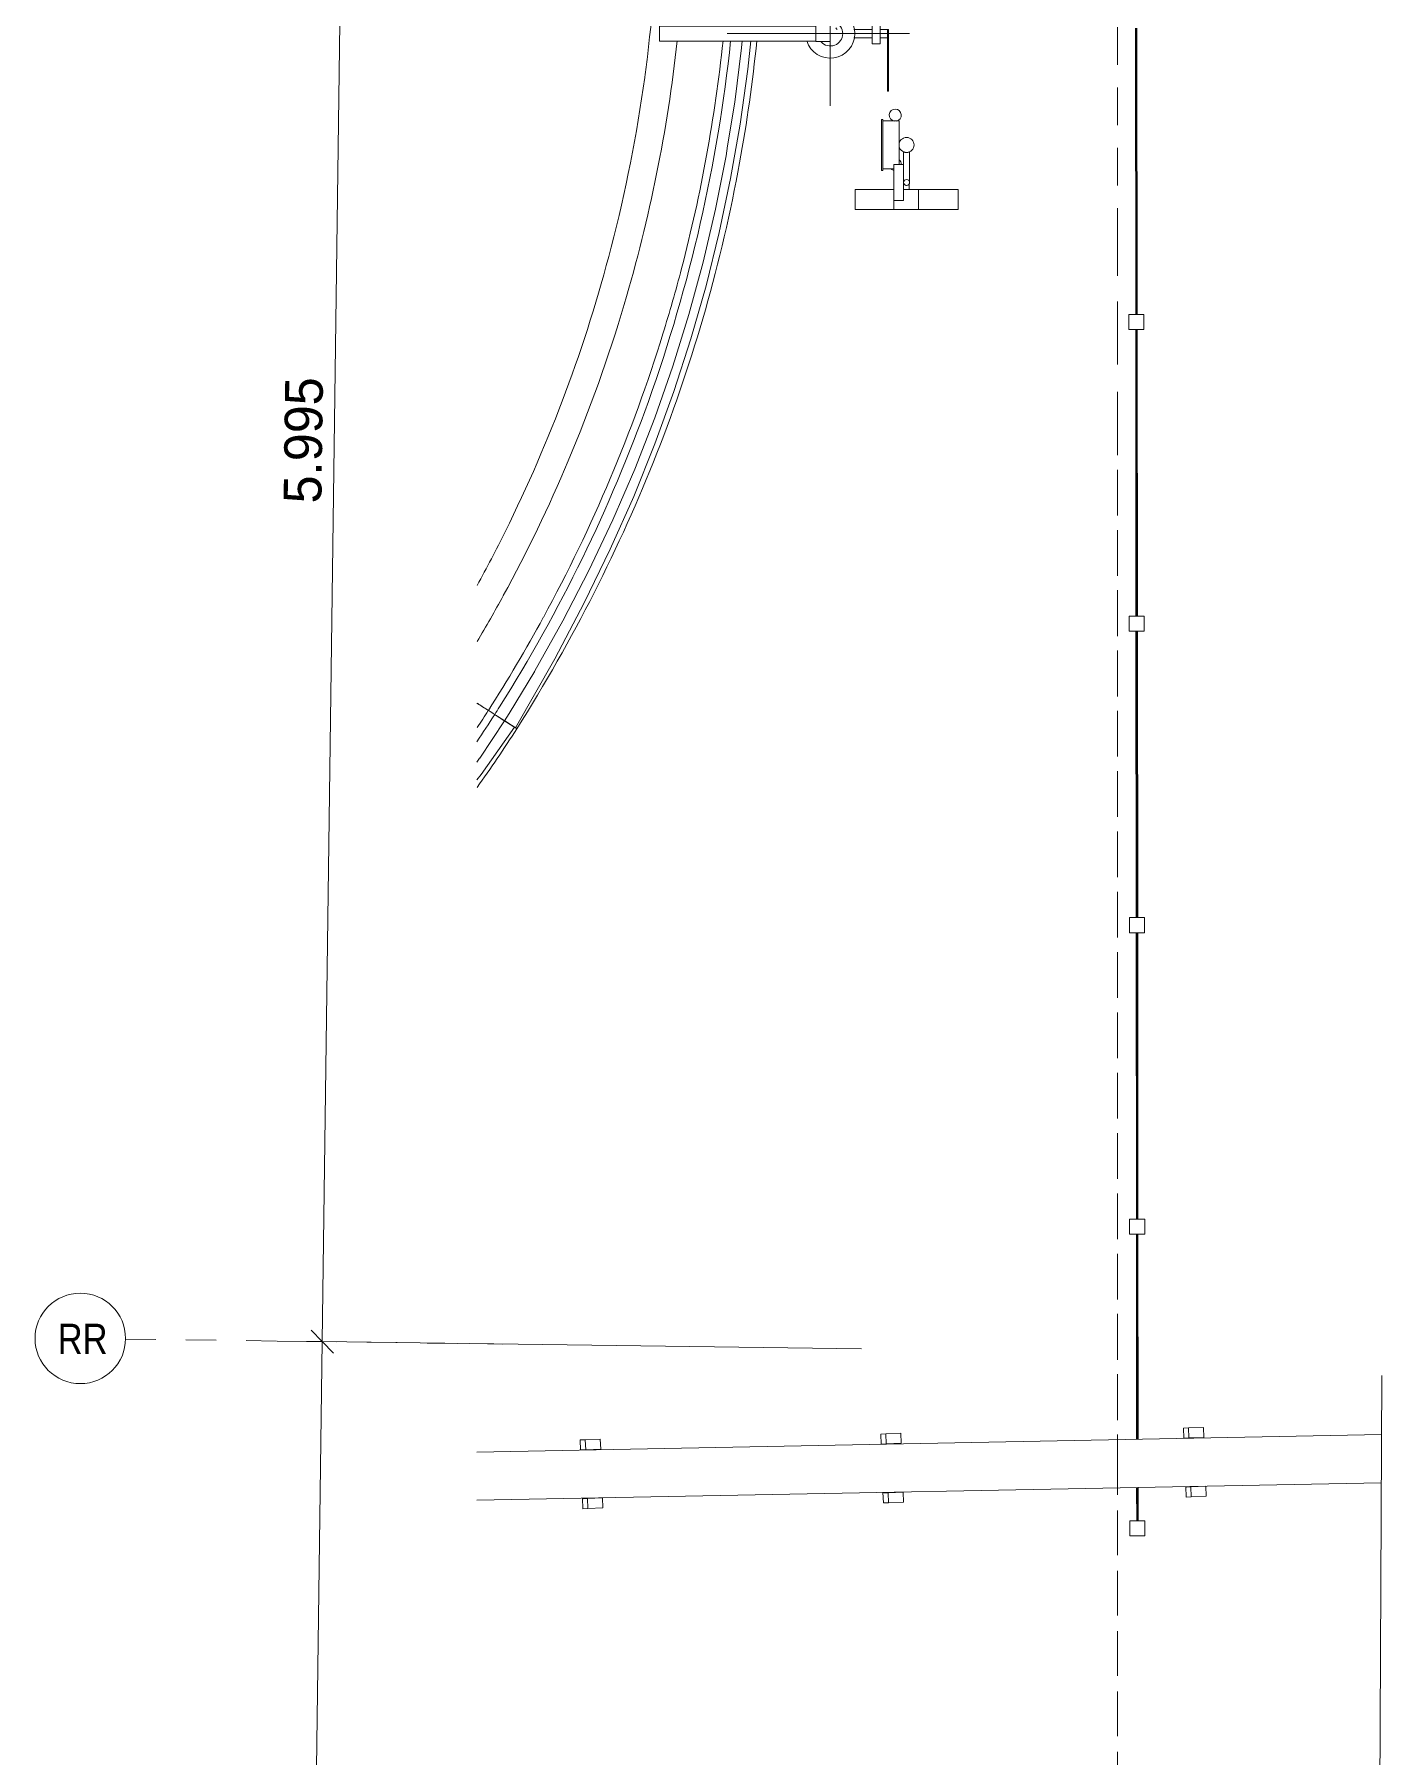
# Model space of a CAD drawing. Header units: metres. Extents: x 0.7 to 94.6, y -58.8 to 13.6.
# Drawn here: x 26.62 to 31.09, y -46.27 to -40.56 of the extents above; entities that cross this region are included whole.
import ezdxf

# ---------------------------------------------------------------- set-up
doc = ezdxf.new("R2010")
doc.units = ezdxf.units.M
doc.linetypes.add('Grid Line', pattern=[0.022225, 0.0127, -0.003175, 0.003175, -0.003175])
doc.linetypes.add('Hidden', pattern=[0.007144, 0.004763, -0.002381])
for name, color, linetype, lineweight in [('A-ANNO-DIMS', 7, 'Continuous', 9), ('A-ANNO-DIMS-50', 7, 'Continuous', 9), ('A-GENM', 7, 'Continuous', 18), ('A-GLAZ-CWMG', 7, 'Continuous', 18), ('A-MASS', 7, 'Continuous', 18), ('C-TOPO', 7, 'Continuous', 18), ('P-PIPE', 7, 'Continuous', 18), ('P-SANR-FIXT', 7, 'Continuous', 18), ('S-BEAM', 7, 'Continuous', 18), ('S-GRID', 7, 'Continuous', 9), ('S-GRID-IDEN', 7, 'Continuous', 9)]:
    doc.layers.add(name, color=color, linetype=linetype, lineweight=lineweight)
doc.styles.add('Century Gothic', font='GOTHIC.TTF', dxfattribs={"height": 0.125})
doc.styles.add('Saira Condensed', font='SairaCondensed-Regular.ttf', dxfattribs={"height": 0.1})
doc.dimstyles.new('C_G_2_5mm', dxfattribs={"dimscale": 0.3048, "dimtxt": 0.130521, "dimasz": 0.246063, "dimexe": 0.492126, "dimexo": 0.328084, "dimgap": 0.016404, "dimtad": 1, "dimdec": 3, "dimrnd": 0.001, "dimzin": 0, "dimdsep": 46, "dimtxsty": 'Century Gothic', "dimblk1": 'OBLIQUE', "dimblk2": 'OBLIQUE', "dimsah": 1, "dimcen": 0.09, "dimdle": 0.492126, "dimazin": 2, "dimtfac": 1, "dimtdec": 4, "dimtix": 1, "dimtmove": 0, "dimatfit": 3, "dimfxl": 1, "dimtvp": 1, "dimtolj": 1, "dimtzin": 0, "dimarcsym": 2})

# ---------------------------------------------------------------- blocks, each defined once
blk = doc.blocks.new('YADRAN_LASQUEMAS_ARQ_MO_000_SITIO_rvt-3-PLANTA TERRAZAS EXISTENTE -Actualización - Zona 02 - NAUX02')
at = {"layer": 'C-TOPO', "color": 254, "linetype": 'Hidden', "true_color": 0xcccccc}
for p, q in [((4.3967, -37.9378), (4.3968, -41.2625)), ((4.3968, -41.2625), (4.3967, -37.9378)), ((4.3968, -41.2625), (4.3968, -41.5476)), ((4.3968, -41.5476), (4.3968, -41.2625)), ((4.3968, -41.5476), (4.3968, -41.857)), ((4.3968, -41.857), (4.3968, -41.5476)), ((4.3968, -41.857), (4.3969, -45.3054)), ((4.3969, -45.3054), (4.3968, -41.857)), ((4.3969, -45.3054), (4.397, -47.357)), ((4.397, -47.357), (4.3969, -45.3054))]:
    blk.add_line(p, q, dxfattribs=at)
blk = doc.blocks.new('M_Estanque-Terraza - M_Estanque-Terraza-2090154-PLANTA TERRAZAS EXISTENTE -Actualización - Zona 02 - NAUX02')
at = {"layer": 'P-SANR-FIXT'}
for radius, start, end in [(5.1266, 29.0803, 33.2005), (5.1516, 26.5575, 33.0216), (4.9755, 16.6548, 30.6086), (5.1266, 22.2301, 29.0731), (4.8832, 26.8417, 28.714), (5.1516, 15.484, 26.5517), (4.8832, 17.4194, 26.8382), (5.1266, 19.4456, 22.2236), (5.1266, 17.318, 19.4428), (5.1266, 16.6677, 17.3123), (4.8832, 3.6003, 17.4194), (5.1266, 8.3338, 16.6677), (4.9755, 3.6002, 16.6548), (5.1516, 3.6002, 15.4833), (5.1266, 3.6002, 8.3278), (4.8832, 1.3018, 3.5997), (4.9755, 2.7758, 3.5997), (5.1266, 2.7779, 3.5968), (5.1516, 1.2339, 3.5997), (4.9755, 1.2776, 2.7758), (5.1266, 1.24, 2.7779), (4.8832, 353.0339, 359.221), (4.9755, 354.3263, 359.2355), (5.1266, 354.4937, 359.258), (5.1516, 354.5206, 359.2617), (4.9755, 343.4895, 353.7745), (5.1516, 340.3125, 353.9884), (5.1266, 345.3739, 353.959), (4.8832, 352.2301, 353.027), (4.8832, 345.4839, 352.2241), (4.8832, 333.6496, 345.4839), (5.1266, 342.8571, 345.3697), (4.9755, 337.1492, 343.4882), (5.1266, 331.4286, 342.8571), (5.1516, 327.7561, 340.3125), (4.9755, 331.4286, 337.1429), (4.8832, 331.286, 333.6472), (4.9755, 329.4135, 331.4272), (5.1266, 327.4227, 331.4265), (5.1516, 326.2254, 327.4223), (5.1266, 326.6687, 327.4169), (5.1516, 327.4228, 327.7537)]:
    blk.add_arc((0, 0), radius, start, end, dxfattribs=at)
blk = doc.blocks.new('Circular Mullion - 5mm-V23-PLANTA TERRAZAS EXISTENTE -Actualización - Zona 02 - NAUX02')
at = {"layer": 'A-GLAZ-CWMG'}
for p, q in [((4.4682, -55.3058), (4.469, -56.2558)), ((4.4707, -55.3058), (4.4715, -56.2558)), ((4.474, -56.2558), (4.4732, -55.3058))]:
    blk.add_line(p, q, dxfattribs=at)
blk = doc.blocks.new('Rectangular Mullion - 50 x 50 mm-2128569-PLANTA TERRAZAS EXISTENTE -Actualización - Zona 02 - NAUX02')
at = {"layer": 'A-GLAZ-CWMG'}
for p, q in [((-0.025, -0.025), (-0.025, 0.025)), ((-0.025, 0.025), (0.025, 0.025)), ((0.025, 0.025), (0.025, -0.025)), ((0.025, -0.025), (-0.025, -0.025))]:
    blk.add_line(p, q, dxfattribs=at)
blk = doc.blocks.new('Circular Mullion - 5mm-V25-PLANTA TERRAZAS EXISTENTE -Actualización - Zona 02 - NAUX02')
at = {"layer": 'A-GLAZ-CWMG'}
for p, q in [((4.4593, -44.5409), (4.4599, -45.2207)), ((4.4618, -44.5409), (4.4624, -45.2207)), ((4.4649, -45.2206), (4.4643, -44.5409)), ((4.46, -45.3807), (4.4601, -45.4909)), ((4.4625, -45.3807), (4.4626, -45.4909)), ((4.4651, -45.4909), (4.465, -45.3806))]:
    blk.add_line(p, q, dxfattribs=at)
blk = doc.blocks.new('Quad Corner Mullion - 50x50 mm-2128574-PLANTA TERRAZAS EXISTENTE -Actualización - Zona 02 - NAUX02')
at = {"layer": 'A-GLAZ-CWMG'}
for p, q in [((0.025, 0.025), (-0.025, 0.025)), ((-0.025, 0.025), (-0.025, -0.025)), ((0.025, -0.025), (0.025, 0.025)), ((-0.025, -0.025), (0.025, -0.025))]:
    blk.add_line(p, q, dxfattribs=at)
blk = doc.blocks.new('M_Tuberia Alimentación-02 - M_Tuberia Alimentación-02-2155587-PLANTA TERRAZAS EXISTENTE -Actualización - Zona 02 - NAUX02')
at = {"layer": 'P-SANR-FIXT'}
for p, q in [((0, 0), (0, 0.239)), ((-0.1897, 0.1905), (-0.1934, 0.1905)), ((-0.1934, 0.1905), (-0.1934, 0.186)), ((-0.1934, 0.1905), (-0.1934, 0.1903)), ((-0.1934, 0), (-0.1934, 0.186)), ((-0.1897, 0.1903), (-0.1897, 0.1905)), ((-0.1897, 0.186), (-0.1897, 0.1905)), ((-0.1897, 0.186), (-0.1897, 0)), ((-0.2622, 0), (0.294, 0)), ((-0.1934, 0), (-0.1934, -0.0139)), ((-0.1934, 0), (-0.1897, 0)), ((-0.165, 0.0139), (-0.1897, 0.0139)), ((-0.1897, -0.0092), (-0.1897, 0)), ((-0.1384, 0.0338), (-0.165, 0.0338)), ((-0.165, 0), (-0.165, 0.0338)), ((-0.1384, 0), (-0.1384, 0.0338)), ((-0.0786, 0.0139), (-0.1384, 0.0139)), ((0.0474, 0.0264), (0.0421, 0.0264)), ((0.0474, 0), (0.0474, 0.0264)), ((0.2883, 0.025), (0.0474, 0.025)), ((0.5661, 0.025), (0.2883, 0.025)), ((0.5661, 0), (0.5661, 0.025)), ((-0.1934, -0.0139), (-0.1897, -0.0139)), ((-0.1897, -0.0093), (-0.1897, -0.0098)), ((-0.1897, -0.0139), (-0.1897, -0.0099)), ((-0.1897, -0.0139), (-0.165, -0.0139)), ((-0.165, -0.0338), (-0.165, 0)), ((-0.165, -0.0338), (-0.1384, -0.0338)), ((-0.1384, -0.0338), (-0.1384, 0)), ((-0.1384, -0.0139), (-0.0786, -0.0139)), ((0, 0), (0, -0.239)), ((0.0421, -0.0264), (0.0474, -0.0264)), ((0.0474, -0.0264), (0.0474, 0)), ((0.0474, -0.025), (0.282, -0.025)), ((0.282, -0.025), (0.5661, -0.025)), ((0.294, 0), (0.3415, 0)), ((0.5661, -0.025), (0.5661, 0))]:
    blk.add_line(p, q, dxfattribs=at)
at = {"layer": 'P-SANR-FIXT', "flags": 128}
for points in [[(0.0421, 0.0264), (0.0241, 0.0264), (0.0095, 0.0264), (0.0012, 0.0264), (0, 0.0264)], [(0, -0.0264), (0.0041, -0.0264), (0.0155, -0.0264), (0.032, -0.0264), (0.0421, -0.0264)]]:
    blk.add_lwpolyline(points, dxfattribs=at)
at = {"layer": 'P-SANR-FIXT'}
for radius, start, end in [(0.0814, 17.1838, 180), (0.0814, 180, 342.8162), (0.0411, 41.6762, 180), (0.0411, 180, 318.3296), (0.0264, 210, 225)]:
    blk.add_arc((0, 0), radius, start, end, dxfattribs=at)
blk = doc.blocks.new('M_Tuberia Control-01 - M_Tuberia Control-01-2159111-PLANTA TERRAZAS EXISTENTE -Actualización - Zona 02 - NAUX02')
at = {"layer": 'P-SANR-FIXT'}
for p, q in [((0.1475, 0.1709), (0.2138, 0.1709)), ((0.1475, 0.1709), (0.1475, 0.0401)), ((0.2138, 0.0401), (0.2138, 0.1709)), ((0.1244, 0.01), (0.0229, 0.01)), ((0.1475, 0.0089), (0.129, 0.0089)), ((0.1475, 0.0401), (0.2138, 0.0401)), ((0.1475, 0.0401), (0.1475, -0.0103)), ((0.2138, 0.0401), (0.2138, -0.0423)), ((-0.0795, -0.025), (0.0646, -0.025)), ((-0.0795, -0.0784), (-0.0795, -0.025)), ((0.0229, -0.01), (0.1244, -0.01)), ((0.0646, -0.0103), (0.1841, -0.0103)), ((0.0646, -0.0103), (0.0646, -0.0423)), ((0.1841, -0.0423), (0.0646, -0.0423)), ((0.0795, -0.0423), (0.0795, -0.0784)), ((0.1475, -0.0423), (0.1475, -0.1709)), ((0.1841, -0.0423), (0.1841, -0.0103)), ((0.2138, -0.0423), (0.1841, -0.0423)), ((0.2138, -0.1709), (0.2138, -0.0423)), ((-0.0845, -0.0784), (0.0845, -0.0784)), ((-0.0845, -0.0784), (-0.0845, -0.0836)), ((0.0845, -0.0836), (-0.0845, -0.0836)), ((0.0845, -0.0836), (0.0845, -0.0784)), ((0.2138, -0.1709), (0.1475, -0.1709))]:
    blk.add_line(p, q, dxfattribs=at)
for centre, radius, start, end in [((0, 0), 0.025, 360, 180), ((0, 0), 0.025, 180, 360), ((0.1244, 0), 0.01, 360, 180), ((0.1244, 0), 0.01, 180, 360), ((-0.099, -0.0375), 0.02, 10.9326, 180), ((-0.099, -0.0375), 0.02, 180, 349.0674), ((0.0646, -0.0375), 0.02, 90, 140.9467), ((0.0646, -0.0375), 0.02, 318.246, 345)]:
    blk.add_arc(centre, radius, start, end, dxfattribs=at)
for points, knots in [([(0.025, 0), (0.025, 0.0008), (0.0249, 0.0023), (0.0245, 0.0051), (0.0239, 0.0073), (0.0234, 0.0088), (0.0232, 0.0094), (0.023, 0.0097), (0.0229, 0.0099), (0.0229, 0.01), (0.0229, 0.01)], [0, 0, 0, 0, 0.142857, 0.285714, 0.571429, 0.678571, 0.785714, 0.839286, 0.892857, 1, 1, 1, 1]), ([(0.1171, 0.0069), (0.1172, 0.007), (0.1175, 0.0073), (0.118, 0.0078), (0.1186, 0.0082), (0.1192, 0.0086), (0.1198, 0.0089), (0.1209, 0.0094), (0.1224, 0.0099), (0.1237, 0.01), (0.1244, 0.01)], [0.4285714, 0.4285714, 0.4285714, 0.4285714, 0.4642857, 0.5, 0.5714286, 0.6071429, 0.6428571, 0.7142857, 0.8571429, 1, 1, 1, 1]), ([(0.1307, 0.0077), (0.1306, 0.0078), (0.1305, 0.0079), (0.1302, 0.0081), (0.1299, 0.0084), (0.1295, 0.0086), (0.1293, 0.0087), (0.1293, 0.0087), (0.1292, 0.0087)], [0.3333333, 0.3333333, 0.3333333, 0.3333333, 0.3472222, 0.3611111, 0.3888889, 0.4166667, 0.4305556, 0.4444444, 0.4444444, 0.4444444, 0.4444444]), ([(0.0229, -0.01), (0.0229, -0.01), (0.023, -0.0098), (0.0234, -0.0088), (0.0242, -0.0067), (0.0248, -0.0034), (0.025, -0.0012), (0.025, 0)], [0, 0, 0, 0, 0.142857, 0.285714, 0.571429, 0.785714, 1, 1, 1, 1]), ([(0.1244, -0.01), (0.1237, -0.01), (0.1224, -0.0099), (0.1209, -0.0094), (0.1198, -0.0089), (0.1192, -0.0086), (0.1188, -0.0083), (0.1183, -0.008), (0.1179, -0.0076), (0.1175, -0.0073), (0.1172, -0.007), (0.1171, -0.0069)], [0, 0, 0, 0, 0.1428571, 0.2857143, 0.3571429, 0.3928571, 0.4285714, 0.4642857, 0.5, 0.5357143, 0.5714286, 0.5714286, 0.5714286, 0.5714286]), ([(0.1291, -0.0088), (0.1291, -0.0088), (0.1292, -0.0088), (0.1293, -0.0087), (0.1296, -0.0085), (0.13, -0.0082), (0.1304, -0.008), (0.1307, -0.0077), (0.1309, -0.0076), (0.1309, -0.0075)], [0.3333333, 0.3333333, 0.3333333, 0.3333333, 0.34375, 0.3541667, 0.375, 0.4166667, 0.4583333, 0.4791667, 0.5, 0.5, 0.5, 0.5]), ([(0.1319, -0.0066), (0.132, -0.0065), (0.1321, -0.0063), (0.1323, -0.0061), (0.1324, -0.0059), (0.1325, -0.0058)], [0.59809348, 0.59809348, 0.59809348, 0.59809348, 0.625, 0.64583333, 0.66666667, 0.66666667, 0.66666667, 0.66666667]), ([(0.1333, -0.0044), (0.1334, -0.0043), (0.1335, -0.0041), (0.1336, -0.0038), (0.1337, -0.0036)], [0.77873634, 0.77873634, 0.77873634, 0.77873634, 0.79166667, 0.83333333, 0.83333333, 0.83333333, 0.83333333])]:
    blk.add_open_spline(points, degree=3, knots=knots, dxfattribs=at)
for points in [[(0.1324, 0.0059), (0.1323, 0.0061), (0.1321, 0.0064), (0.1319, 0.0066)], [(0.1338, 0.0033), (0.1337, 0.0035), (0.1336, 0.0038), (0.1335, 0.004)], [(0.1342, -0.0019), (0.1342, -0.0016), (0.1343, -0.0014), (0.1343, -0.0011)]]:
    blk.add_open_spline(points, degree=3, dxfattribs=at)
blk = doc.blocks.new('M_Soporte Tuberia - M_Soporte Tuberia-2240808-PLANTA TERRAZAS EXISTENTE -Actualización - Zona 02 - NAUX02')
at = {"layer": 'A-GENM'}
for p, q in [((-0.1131, 0.0335), (-0.1131, 0.0163)), ((-0.0783, 0.0335), (-0.1131, 0.0335)), ((-0.1131, 0.0163), (-0.08, 0.0163)), ((-0.1131, 0.0163), (-0.1131, -0.0335)), ((-0.08, 0.0163), (-0.08, 0.0312)), ((-0.08, 0.0312), (-0.0784, 0.0312)), ((-0.08, 0.0163), (-0.08, -0.0335)), ((0.1153, 0.0335), (0.0817, 0.0335)), ((0.0821, 0.0312), (0.0821, 0.0163)), ((0.0821, 0.0163), (0.1153, 0.0163)), ((0.0821, 0.0163), (0.0821, -0.0335)), ((0.1153, 0.0163), (0.1153, 0.0335)), ((0.1153, 0.0163), (0.1153, -0.0335)), ((-0.08, -0.0335), (-0.1131, -0.0335)), ((-0.0793, -0.0187), (-0.08, -0.0187)), ((0.0821, -0.0187), (0.0807, -0.0187)), ((0.1153, -0.0335), (0.0821, -0.0335))]:
    blk.add_line(p, q, dxfattribs=at)
blk = doc.blocks.new('M_S Shapes - 200x100 mm-V33-PLANTA TERRAZAS EXISTENTE -Actualización - Zona 02 - NAUX02')
at = {"layer": 'S-BEAM'}
blk.add_line((-2.9426, 0.05), (2.9426, 0.05), dxfattribs=at)
blk = doc.blocks.new('Grid - 3mm-1144979-PLANTA TERRAZAS EXISTENTE -Actualización - Zona 02 - NAUX02')
at = {"layer": 'S-GRID-IDEN'}
blk.add_circle((0, 0), 0.003, dxfattribs=at)
blk = doc.blocks.new('DIMBLOCK9-PLANTA TERRAZAS EXISTENTE -Actualización - Zona 02 - NAUX02')
at = {"layer": 'A-ANNO-DIMS-50'}
for p, q in [((27.6576, -38.7524), (27.5759, -44.8971)), ((27.6556, -38.9024), (27.5057, -38.9004)), ((27.6556, -38.9024), (29.3636, -38.9251)), ((27.5759, -44.8971), (27.426, -44.8951)), ((27.5759, -44.8971), (29.3636, -44.9209))]:
    blk.add_line(p, q, dxfattribs=at)
at = {"layer": 'A-ANNO-DIMS-50', "lineweight": 35}
for p, q in [((27.6556, -38.9024), (27.6186, -38.8644)), ((27.6556, -38.9024), (27.6926, -38.9404)), ((27.5759, -44.8971), (27.5389, -44.8591)), ((27.5759, -44.8971), (27.6129, -44.9351))]:
    blk.add_line(p, q, dxfattribs=at)
at = {"layer": 'A-ANNO-DIMS-50', "color": 0, "insert": (27.4477, -42.1161), "char_height": 0.125, "width": 0.52457, "attachment_point": 1, "rotation": 89.2383, "line_spacing_factor": 0.984502, "style": 'Century Gothic'}
blk.add_mtext('5.995', dxfattribs=at)
blk = doc.blocks.new('_Oblique')
at = {"color": 0, "linetype": 'ByBlock', "lineweight": -2}
blk.add_line((-0.5, -0.5), (0.5, 0.5), dxfattribs=at)
blk = doc.blocks.new('DIMBLOCK10-PLANTA TERRAZAS EXISTENTE -Actualización - Zona 02 - NAUX02')
at = {"layer": 'A-ANNO-DIMS-50', "lineweight": 35}
for p, q in [((27.5759, -44.8971), (27.5389, -44.8591)), ((27.5759, -44.8971), (27.6129, -44.9351)), ((27.4961, -50.9059), (27.4591, -50.8679)), ((27.4961, -50.9059), (27.5331, -50.9439))]:
    blk.add_line(p, q, dxfattribs=at)
at = {"layer": 'A-ANNO-DIMS-50'}
for p, q in [((27.5759, -44.8971), (27.426, -44.8951)), ((27.5759, -44.8971), (27.4961, -50.9059)), ((27.5759, -44.8971), (29.3636, -44.9209)), ((27.4961, -50.9059), (27.3461, -50.9039)), ((27.4961, -50.9059), (29.3636, -50.9308))]:
    blk.add_line(p, q, dxfattribs=at)
at = {"layer": 'A-ANNO-DIMS-50', "color": 0, "insert": (27.3679, -48.1179), "char_height": 0.125, "width": 0.52457, "attachment_point": 1, "rotation": 89.2383, "line_spacing_factor": 0.984502, "style": 'Century Gothic'}
blk.add_mtext('6.009', dxfattribs=at)

msp = doc.modelspace()

# ---------------------------------------------------------------- linework, layer by layer
at = {"layer": 'A-MASS', "color": 253, "true_color": 0xaaaaaa}
for p, q in [((28.738, -41.6625), (28.7914, -41.4902)), ((28.1954, -42.8139), (28.2806, -42.6731)), ((28.1805, -42.8384), (28.1954, -42.8139)), ((28.0979, -42.9622), (28.1806, -42.8384)), ((28.0886, -42.9752), (28.0977, -42.9624))]:
    msp.add_line(p, q, dxfattribs=at)
at = {"layer": 'A-MASS', "color": 253, "true_color": 0xaaaaaa, "flags": 128}
for points in [[(28.217, -42.8617), (28.3473, -42.6326), (28.4447, -42.4471), (28.5308, -42.2694), (28.6083, -42.0943), (28.6784, -41.9201), (28.7415, -41.7459), (28.798, -41.5712), (28.8482, -41.3955), (28.892, -41.2186), (28.9296, -41.0402), (28.9612, -40.8599), (28.9866, -40.6774), (28.9965, -40.5829)], [(28.9198, -40.9312), (28.9431, -40.7867), (28.9655, -40.6066), (28.9677, -40.5829)], [(28.8796, -41.1415), (28.9144, -40.9649), (28.9198, -40.9315)], [(28.7914, -41.4902), (28.8386, -41.3166), (28.8796, -41.1418)], [(28.2809, -42.6726), (28.3736, -42.507), (28.4598, -42.34), (28.5392, -42.1722), (28.6119, -42.0034), (28.6782, -41.8335), (28.738, -41.6625)], [(28.0886, -43.0344), (28.1025, -43.0158), (28.2131, -42.8592)]]:
    msp.add_lwpolyline(points, dxfattribs=at)
at = {"layer": 'A-MASS', "color": 253, "true_color": 0xaaaaaa}
for points, knots in [([(28.2213, -42.8644), (28.4076, -42.568), (28.717, -41.9586), (28.9368, -41.1865), (29.0027, -40.7193), (29.0165, -40.5833)], [0, 0, 0, 0, 0.3076923, 0.6153846, 0.7400277, 0.7400277, 0.7400277, 0.7400277]), ([(28.1931, -42.8464), (28.1928, -42.8462), (28.1876, -42.8429), (28.1754, -42.8351), (28.1528, -42.8206), (28.126, -42.8035), (28.1037, -42.7893), (28.0909, -42.7811), (28.0888, -42.7798)], [0.09861599, 0.09861599, 0.09861599, 0.09861599, 0.0990991, 0.10810811, 0.11711712, 0.12612613, 0.13513514, 0.13690179, 0.13690179, 0.13690179, 0.13690179]), ([(28.0889, -42.7798), (28.092, -42.7818), (28.1054, -42.7904), (28.1279, -42.8048), (28.1541, -42.8215), (28.1764, -42.8358), (28.1884, -42.8435), (28.1936, -42.8468)], [0.8634098, 0.8634098, 0.8634098, 0.8634098, 0.86607143, 0.875, 0.88392857, 0.89285714, 0.90178571, 0.90178571, 0.90178571, 0.90178571]), ([(28.1806, -42.8385), (28.1809, -42.8386), (28.1821, -42.8394), (28.1848, -42.8411), (28.1865, -42.8422)], [0.97347967, 0.97347967, 0.97347967, 0.97347967, 0.977678571, 0.982142857, 0.982142857, 0.982142857, 0.982142857]), ([(28.191, -42.8451), (28.1895, -42.8441), (28.1862, -42.842), (28.1825, -42.8396), (28.1811, -42.8387), (28.1808, -42.8385)], [0.0149347, 0.0149347, 0.0149347, 0.0149347, 0.01801802, 0.02252252, 0.02702703, 0.02702703, 0.02702703, 0.02702703]), ([(28.1841, -42.8407), (28.1828, -42.8399), (28.1818, -42.8392), (28.1812, -42.8388), (28.1811, -42.8388)], [0.964285714, 0.964285714, 0.964285714, 0.964285714, 0.96875, 0.968971972, 0.968971972, 0.968971972, 0.968971972]), ([(28.1915, -42.8454), (28.1905, -42.8448), (28.1877, -42.843), (28.1853, -42.8415), (28.1841, -42.8407)], [0.957374067, 0.957374067, 0.957374067, 0.957374067, 0.959821429, 0.964285714, 0.964285714, 0.964285714, 0.964285714]), ([(28.213, -42.8591), (28.2133, -42.8593), (28.2122, -42.8586), (28.2065, -42.855), (28.1995, -42.8505), (28.1952, -42.8478), (28.1931, -42.8464)], [0.07207207, 0.07207207, 0.07207207, 0.07207207, 0.08108108, 0.09009009, 0.09459459, 0.09861599, 0.09861599, 0.09861599, 0.09861599]), ([(28.1936, -42.8468), (28.1988, -42.8501), (28.2053, -42.8542), (28.2114, -42.8581), (28.2157, -42.8609), (28.217, -42.8617), (28.217, -42.8617)], [0.90178571, 0.90178571, 0.90178571, 0.90178571, 0.91071429, 0.91517857, 0.91964286, 0.92857143, 0.92857143, 0.92857143, 0.92857143]), ([(28.194, -42.847), (28.195, -42.8476), (28.1977, -42.8494), (28.2011, -42.8515), (28.2033, -42.8529), (28.2039, -42.8533)], [0.047019958, 0.047019958, 0.047019958, 0.047019958, 0.04954955, 0.054054054, 0.055834497, 0.055834497, 0.055834497, 0.055834497]), ([(28.2037, -42.8532), (28.2024, -42.8524), (28.1992, -42.8504), (28.196, -42.8483), (28.194, -42.8471)], [0.948009462, 0.948009462, 0.948009462, 0.948009462, 0.950892857, 0.955357143, 0.955357143, 0.955357143, 0.955357143]), ([(28.21, -42.8573), (28.2087, -42.8564), (28.2066, -42.8551), (28.2043, -42.8536), (28.2037, -42.8532)], [0.942459373, 0.942459373, 0.942459373, 0.942459373, 0.946428571, 0.948009462, 0.948009462, 0.948009462, 0.948009462]), ([(28.2039, -42.8533), (28.2048, -42.8539), (28.2071, -42.8554), (28.21, -42.8572), (28.2122, -42.8586), (28.2129, -42.8591), (28.213, -42.8591)], [0.0558345, 0.0558345, 0.0558345, 0.0558345, 0.05855856, 0.06306306, 0.06756757, 0.07207207, 0.07207207, 0.07207207, 0.07207207]), ([(28.217, -42.8617), (28.2169, -42.8617), (28.2165, -42.8614), (28.2154, -42.8607), (28.2147, -42.8603)], [0.928571429, 0.928571429, 0.928571429, 0.928571429, 0.933035714, 0.936321499, 0.936321499, 0.936321499, 0.936321499])]:
    msp.add_open_spline(points, degree=3, knots=knots, dxfattribs=at)
for points in [[(28.0889, -43.0594), (28.1341, -42.9957), (28.1782, -42.9307), (28.2213, -42.8644)], [(28.1811, -42.8388), (28.1806, -42.8385), (28.1804, -42.8383), (28.1806, -42.8385)], [(28.1808, -42.8385), (28.1805, -42.8383), (28.1806, -42.8384), (28.183, -42.84), (28.1869, -42.8424), (28.1901, -42.8445), (28.1918, -42.8456)], [(28.1869, -42.8425), (28.1881, -42.8432), (28.1894, -42.8441), (28.1909, -42.8451)], [(28.1927, -42.8462), (28.1923, -42.8459), (28.1918, -42.8456), (28.1914, -42.8453)], [(28.1914, -42.8453), (28.1918, -42.8456), (28.1922, -42.8459), (28.1927, -42.8462)], [(28.1935, -42.8467), (28.193, -42.8464), (28.1925, -42.8461), (28.192, -42.8457)], [(28.1922, -42.8459), (28.1927, -42.8461), (28.1931, -42.8464), (28.1936, -42.8467)], [(28.1931, -42.8465), (28.1954, -42.8479), (28.1978, -42.8495), (28.2006, -42.8512)], [(28.201, -42.8514), (28.1981, -42.8496), (28.1955, -42.8479), (28.1932, -42.8464)], [(28.2006, -42.8512), (28.2041, -42.8535), (28.2081, -42.856), (28.2124, -42.8588)], [(28.2124, -42.8587), (28.2082, -42.8561), (28.2044, -42.8536), (28.201, -42.8514)], [(28.2133, -42.8594), (28.2125, -42.8589), (28.2116, -42.8583), (28.2105, -42.8576)], [(28.2134, -42.8594), (28.2131, -42.8592), (28.2127, -42.8589), (28.2124, -42.8587)], [(28.2124, -42.8588), (28.2127, -42.859), (28.2131, -42.8592), (28.2134, -42.8594)], [(28.214, -42.8598), (28.2138, -42.8597), (28.2136, -42.8595), (28.2133, -42.8594)], [(28.2165, -42.8614), (28.2156, -42.8608), (28.2147, -42.8602), (28.2138, -42.8596)], [(28.2138, -42.8597), (28.2147, -42.8603), (28.2156, -42.8608), (28.2165, -42.8614)], [(28.2213, -42.8644), (28.2196, -42.8634), (28.2181, -42.8624), (28.2165, -42.8614)], [(28.2165, -42.8614), (28.2181, -42.8624), (28.2196, -42.8634), (28.2213, -42.8644)]]:
    msp.add_open_spline(points, degree=3, dxfattribs=at)
at = {"layer": 'P-PIPE', "color": 150, "true_color": 0x007dff}
for p, q in [((31.087, -45.2049), (28.0886, -45.2633)), ((28.0886, -45.4233), (31.0863, -45.365))]:
    msp.add_line(p, q, dxfattribs=at)
at = {"layer": 'S-GRID', "color": 8, "linetype": 'Grid Line', "true_color": 0x808080}
msp.add_line((26.9238, -44.8884), (28.1737, -44.9051), dxfattribs=at)

# ---------------------------------------------------------------- block references
at = {"lineweight": 5}
msp.add_blockref('YADRAN_LASQUEMAS_ARQ_MO_000_SITIO_rvt-3-PLANTA TERRAZAS EXISTENTE -Actualización - Zona 02 - NAUX02', (25.8156, 0), dxfattribs=at)
at = {"layer": 'A-GENM', "rotation": 92.22965852143815}
for p in [(28.4687, -45.3369), (29.4652, -45.3175), (30.4686, -45.298)]:
    msp.add_blockref('M_Soporte Tuberia - M_Soporte Tuberia-2240808-PLANTA TERRAZAS EXISTENTE -Actualización - Zona 02 - NAUX02', p, dxfattribs=at)
at = {"layer": 'A-GLAZ-CWMG'}
for name, p in [('Circular Mullion - 5mm-V23-PLANTA TERRAZAS EXISTENTE -Actualización - Zona 02 - NAUX02', (25.8034, 14.7649)), ('Circular Mullion - 5mm-V23-PLANTA TERRAZAS EXISTENTE -Actualización - Zona 02 - NAUX02', (25.8043, 13.7649)), ('Circular Mullion - 5mm-V23-PLANTA TERRAZAS EXISTENTE -Actualización - Zona 02 - NAUX02', (25.8051, 12.7649)), ('Circular Mullion - 5mm-V23-PLANTA TERRAZAS EXISTENTE -Actualización - Zona 02 - NAUX02', (25.8059, 11.7649)), ('Circular Mullion - 5mm-V25-PLANTA TERRAZAS EXISTENTE -Actualización - Zona 02 - NAUX02', (25.8156, 0))]:
    msp.add_blockref(name, p, dxfattribs=at)
at = {"layer": 'A-GLAZ-CWMG', "extrusion": (0, 0, -1), "rotation": 89.95267978441845}
for p in [(-30.2749, -41.5159), (-30.2758, -42.5159), (-30.2766, -43.5159), (-30.2774, -44.5159)]:
    msp.add_blockref('Rectangular Mullion - 50 x 50 mm-2128569-PLANTA TERRAZAS EXISTENTE -Actualización - Zona 02 - NAUX02', p, dxfattribs=at)
at = {"layer": 'A-GLAZ-CWMG', "rotation": 270.0473202155815}
msp.add_blockref('Quad Corner Mullion - 50x50 mm-2128574-PLANTA TERRAZAS EXISTENTE -Actualización - Zona 02 - NAUX02', (30.2782, -45.5159), dxfattribs=at)
at = {"layer": 'P-SANR-FIXT'}
msp.add_blockref('M_Estanque-Terraza - M_Estanque-Terraza-2090154-PLANTA TERRAZAS EXISTENTE -Actualización - Zona 02 - NAUX02', (23.8065, -40.0435), dxfattribs=at)
for name, p, rotation in [('M_Tuberia Alimentación-02 - M_Tuberia Alimentación-02-2155587-PLANTA TERRAZAS EXISTENTE -Actualización - Zona 02 - NAUX02', (29.26, -40.5592), 180), ('M_Tuberia Control-01 - M_Tuberia Control-01-2159111-PLANTA TERRAZAS EXISTENTE -Actualización - Zona 02 - NAUX02', (29.5129, -40.9284), 269.9999999999991)]:
    msp.add_blockref(name, p, dxfattribs=dict(at, rotation=rotation))
at = {"layer": 'S-BEAM', "rotation": 89.74264073878854}
msp.add_blockref('M_S Shapes - 200x100 mm-V33-PLANTA TERRAZAS EXISTENTE -Actualización - Zona 02 - NAUX02', (31.1247, -47.9524), dxfattribs=at)
at = {"layer": 'S-GRID-IDEN', "xscale": 49.99999999999999, "yscale": 49.99999999999999, "zscale": 49.99999999999999, "rotation": 269.2383472817106}
msp.add_blockref('Grid - 3mm-1144979-PLANTA TERRAZAS EXISTENTE -Actualización - Zona 02 - NAUX02', (26.7739, -44.8864), dxfattribs=at)

# ---------------------------------------------------------------- texts
at = {"layer": 'S-GRID-IDEN', "insert": (26.6989, -44.8377), "char_height": 0.1, "width": 0.176371, "attachment_point": 1, "style": 'Saira Condensed'}
msp.add_mtext('RR', dxfattribs=at)

# ---------------------------------------------------------------- dimensions: what is measured, and where the dimension line sits
at = {"layer": 'A-ANNO-DIMS'}
for base, p1, p2, override, picture, middle in [((27.5759, -44.8971), (29.4636, -38.9264), (29.4636, -44.9222), {"dimpost": '<>', "dimfxl": 5.995801}, 'DIMBLOCK9-PLANTA TERRAZAS EXISTENTE -Actualización - Zona 02 - NAUX02', (27.5452, -41.8988)), ((27.4961, -50.9059), (29.4636, -44.9222), (29.4636, -50.9321), {"dimpost": '<>', "dimfxl": 6.009884}, 'DIMBLOCK10-PLANTA TERRAZAS EXISTENTE -Actualización - Zona 02 - NAUX02', (27.4654, -47.9006))]:
    dim = msp.add_linear_dim(base=base, p1=p1, p2=p2, angle=89.2383, dimstyle='C_G_2_5mm', override=override, dxfattribs=at)
    dim.commit()
    dim.dimension.update_dxf_attribs({"geometry": picture, "text_midpoint": middle})

doc.saveas('drawing.dxf')
